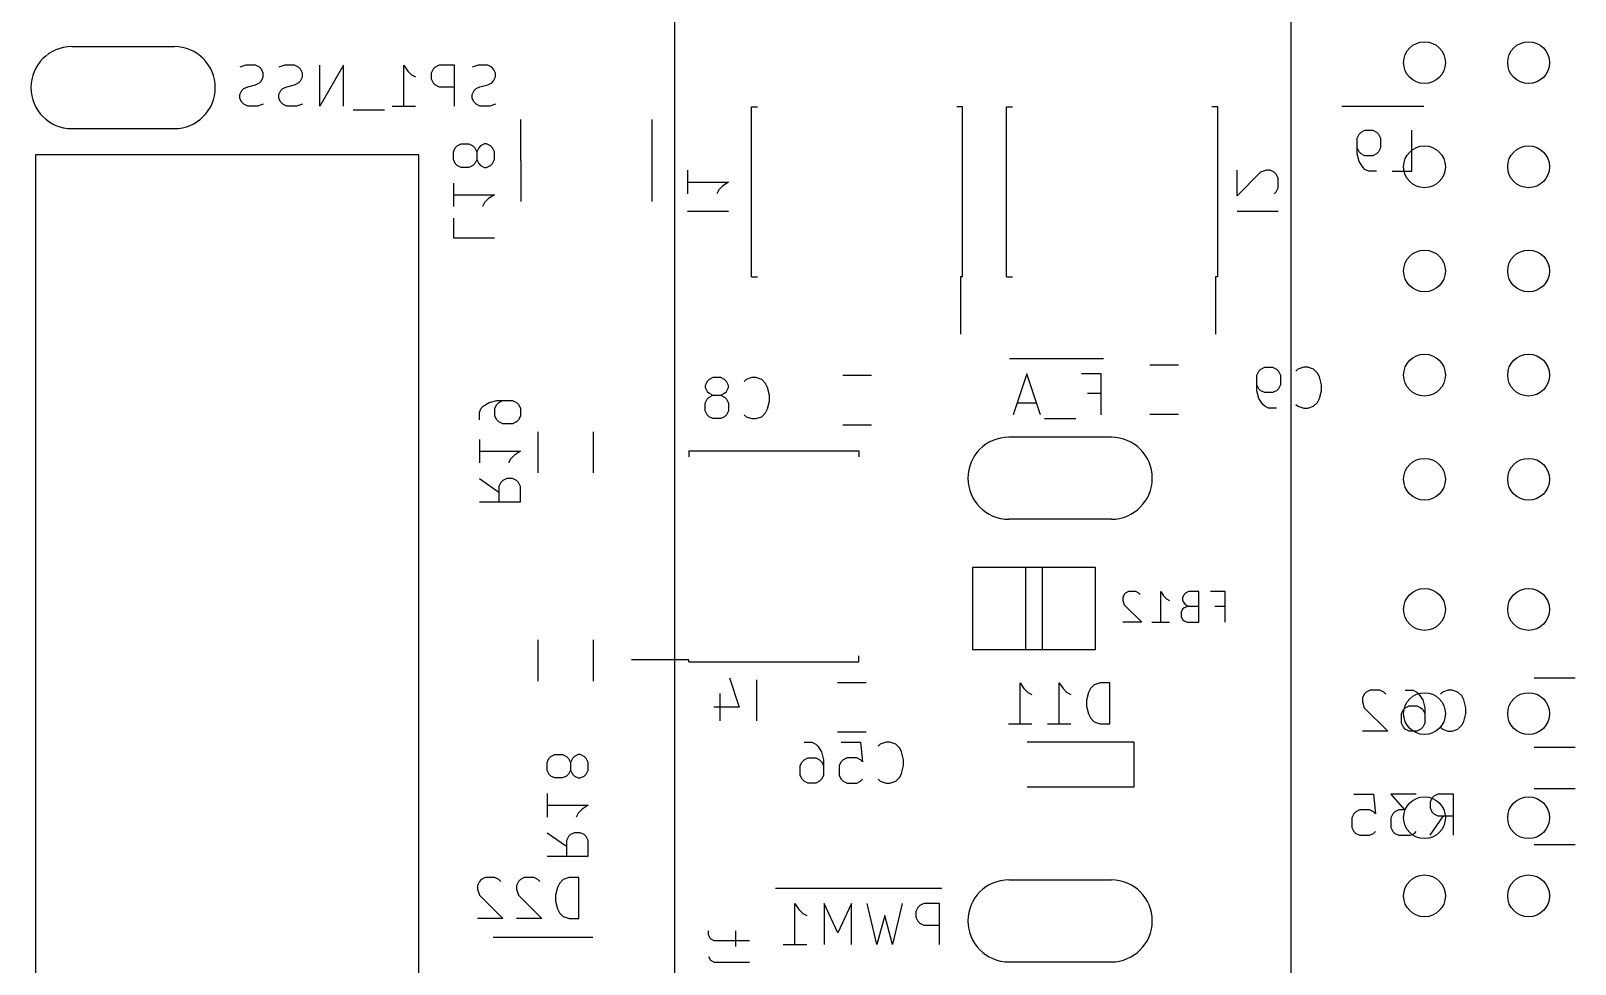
# Model space of a CAD drawing. Extents: x -21 to 324, y -93 to 158.
# Drawn here: x 104.86 to 142.54, y 20 to 42.76 of the extents above; entities that cross this region are included whole.
import ezdxf

# ---------------------------------------------------------------- set-up
doc = ezdxf.new("R2010")
doc.units = 0
doc.header["$LTSCALE"] = 10
doc.layers.add('BLACK', color=7, linetype='CONTINUOUS')

msp = doc.modelspace()

# ---------------------------------------------------------------- linework, layer by layer
at = {"layer": 'BLACK', "color": 7, "linetype": 'CONTINUOUS'}
for p, q in [((120.577, -54.511), (120.577, 53.33)), ((135.615, -52.51), (135.615, 53.33)), ((105.865, 42.375), (108.365, 42.375)), ((110.108, 41.923), (109.965, 41.875)), ((110.346, 41.923), (110.108, 41.923)), ((110.441, 41.875), (110.346, 41.923)), ((110.489, 41.827), (110.441, 41.875)), ((110.536, 41.732), (110.489, 41.827)), ((111.06, 41.923), (110.917, 41.875)), ((111.298, 41.923), (111.06, 41.923)), ((111.393, 41.875), (111.298, 41.923)), ((111.441, 41.827), (111.393, 41.875)), ((111.489, 41.732), (111.441, 41.827)), ((112.489, 41.923), (111.917, 40.923)), ((111.917, 40.923), (111.917, 41.923)), ((112.489, 40.923), (112.489, 41.923)), ((113.965, 40.923), (113.965, 41.923)), ((113.965, 41.923), (114.06, 41.78)), ((114.679, 41.827), (114.632, 41.732)), ((114.727, 41.875), (114.679, 41.827)), ((114.822, 41.923), (114.727, 41.875)), ((115.203, 41.923), (114.822, 41.923)), ((115.203, 40.923), (115.203, 41.923)), ((115.774, 41.923), (115.632, 41.875)), ((116.013, 41.923), (115.774, 41.923)), ((116.108, 41.875), (116.013, 41.923)), ((116.155, 41.827), (116.108, 41.875)), ((116.203, 41.732), (116.155, 41.827)), ((110.155, 41.399), (110.346, 41.446)), ((110.346, 41.446), (110.441, 41.494)), ((110.441, 41.494), (110.489, 41.542)), ((110.489, 41.542), (110.536, 41.637)), ((110.536, 41.637), (110.536, 41.732)), ((111.108, 41.399), (111.298, 41.446)), ((111.298, 41.446), (111.393, 41.494)), ((111.393, 41.494), (111.441, 41.542)), ((111.441, 41.542), (111.489, 41.637)), ((111.489, 41.637), (111.489, 41.732)), ((114.06, 41.78), (114.155, 41.685)), ((114.155, 41.685), (114.251, 41.637)), ((114.632, 41.732), (114.632, 41.589)), ((114.632, 41.589), (114.679, 41.494)), ((114.679, 41.494), (114.727, 41.446)), ((114.727, 41.446), (114.822, 41.399)), ((115.822, 41.399), (116.013, 41.446)), ((116.013, 41.446), (116.108, 41.494)), ((116.108, 41.494), (116.155, 41.542)), ((116.155, 41.542), (116.203, 41.637)), ((116.203, 41.637), (116.203, 41.732)), ((109.965, 41.208), (110.013, 41.304)), ((109.965, 41.113), (109.965, 41.208)), ((110.013, 41.018), (109.965, 41.113)), ((110.013, 41.304), (110.06, 41.351)), ((110.06, 41.351), (110.155, 41.399)), ((110.917, 41.208), (110.965, 41.304)), ((110.917, 41.113), (110.917, 41.208)), ((110.965, 41.018), (110.917, 41.113)), ((110.965, 41.304), (111.013, 41.351)), ((111.013, 41.351), (111.108, 41.399)), ((114.822, 41.399), (115.203, 41.399)), ((115.632, 41.208), (115.679, 41.304)), ((115.632, 41.113), (115.632, 41.208)), ((115.679, 41.018), (115.632, 41.113)), ((115.679, 41.304), (115.727, 41.351)), ((115.727, 41.351), (115.822, 41.399)), ((110.06, 40.97), (110.013, 41.018)), ((110.155, 40.923), (110.06, 40.97)), ((110.393, 40.923), (110.155, 40.923)), ((110.536, 40.97), (110.393, 40.923)), ((111.013, 40.97), (110.965, 41.018)), ((111.108, 40.923), (111.013, 40.97)), ((111.346, 40.923), (111.108, 40.923)), ((111.489, 40.97), (111.346, 40.923)), ((113.489, 40.827), (112.727, 40.827)), ((113.679, 40.923), (114.251, 40.923)), ((115.727, 40.97), (115.679, 41.018)), ((115.822, 40.923), (115.727, 40.97)), ((116.06, 40.923), (115.822, 40.923)), ((116.203, 40.97), (116.06, 40.923)), ((122.447, 36.76), (122.447, 40.91)), ((122.447, 40.91), (122.592, 40.91)), ((127.597, 40.91), (127.452, 40.91)), ((127.597, 36.76), (127.597, 40.91)), ((128.67, 40.91), (128.815, 40.91)), ((128.67, 36.76), (128.67, 40.91)), ((133.82, 40.91), (133.675, 40.91)), ((133.82, 36.76), (133.82, 40.91)), ((138.85, 40.918), (136.848, 40.918)), ((105.865, 40.375), (108.365, 40.375)), ((116.818, 39.597), (116.818, 40.598)), ((120.018, 40.598), (120.018, 38.596)), ((137.317, 40.288), (137.412, 40.335)), ((137.412, 40.335), (137.603, 40.335)), ((137.603, 40.335), (137.698, 40.288)), ((138.555, 39.335), (138.555, 40.335)), ((115.219, 39.906), (115.267, 39.954)), ((115.267, 39.954), (115.362, 40.002)), ((115.362, 40.002), (115.553, 40.002)), ((115.553, 40.002), (115.648, 39.954)), ((115.648, 39.954), (115.695, 39.906)), ((115.838, 39.954), (115.791, 39.906)), ((115.933, 40.002), (115.838, 39.954)), ((115.981, 40.002), (115.933, 40.002)), ((116.076, 39.954), (115.981, 40.002)), ((116.124, 39.906), (116.076, 39.954)), ((137.222, 40.145), (137.27, 40.24)), ((137.222, 39.764), (137.222, 40.145)), ((137.27, 40.24), (137.317, 40.288)), ((137.698, 40.288), (137.746, 40.24)), ((137.746, 40.24), (137.793, 40.145)), ((137.793, 40.145), (137.793, 39.907)), ((114.33, 39.74), (104.98, 39.74)), ((104.98, 39.74), (104.98, 11.26)), ((114.33, 11.26), (114.33, 39.74)), ((115.172, 39.811), (115.219, 39.906)), ((115.172, 39.621), (115.172, 39.811)), ((115.219, 39.526), (115.172, 39.621)), ((115.695, 39.906), (115.743, 39.811)), ((115.743, 39.621), (115.695, 39.526)), ((115.791, 39.906), (115.743, 39.811)), ((115.743, 39.811), (115.743, 39.621)), ((115.743, 39.621), (115.791, 39.526)), ((116.172, 39.811), (116.124, 39.906)), ((116.124, 39.526), (116.172, 39.621)), ((116.172, 39.621), (116.172, 39.811)), ((116.818, 39.597), (116.818, 38.596)), ((137.27, 39.811), (137.222, 39.907)), ((137.27, 39.573), (137.222, 39.764)), ((137.317, 39.764), (137.27, 39.811)), ((137.365, 39.43), (137.27, 39.573)), ((137.412, 39.716), (137.317, 39.764)), ((137.603, 39.716), (137.412, 39.716)), ((137.698, 39.764), (137.603, 39.716)), ((137.746, 39.811), (137.698, 39.764)), ((137.793, 39.907), (137.746, 39.811)), ((115.267, 39.478), (115.219, 39.526)), ((115.362, 39.43), (115.267, 39.478)), ((115.553, 39.43), (115.362, 39.43)), ((115.648, 39.478), (115.553, 39.43)), ((115.695, 39.526), (115.648, 39.478)), ((115.791, 39.526), (115.838, 39.478)), ((115.838, 39.478), (115.933, 39.43)), ((115.933, 39.43), (115.981, 39.43)), ((115.981, 39.43), (116.076, 39.478)), ((116.076, 39.478), (116.124, 39.526)), ((120.887, 39.359), (120.887, 38.787)), ((134.293, 38.74), (134.293, 39.359)), ((134.864, 39.311), (134.293, 38.74)), ((135.007, 39.359), (134.864, 39.311)), ((135.102, 39.359), (135.007, 39.359)), ((135.197, 39.311), (135.102, 39.359)), ((135.245, 39.264), (135.197, 39.311)), ((135.293, 39.168), (135.245, 39.264)), ((137.412, 39.383), (137.365, 39.43)), ((137.508, 39.335), (137.412, 39.383)), ((137.698, 39.335), (137.508, 39.335)), ((138.079, 39.335), (138.555, 39.335)), ((115.172, 39.049), (115.172, 38.478)), ((120.887, 39.073), (121.887, 39.073)), ((121.648, 38.883), (121.601, 38.787)), ((121.744, 38.978), (121.648, 38.883)), ((121.887, 39.073), (121.744, 38.978)), ((135.197, 38.787), (135.245, 38.835)), ((135.245, 38.835), (135.293, 38.93)), ((135.293, 38.93), (135.293, 39.168)), ((115.172, 38.764), (116.172, 38.764)), ((115.933, 38.573), (115.886, 38.478)), ((116.029, 38.668), (115.933, 38.573)), ((116.172, 38.764), (116.029, 38.668)), ((115.172, 38.192), (115.172, 37.716)), ((120.887, 38.359), (121.887, 38.359)), ((134.293, 38.359), (135.293, 38.359)), ((115.172, 37.716), (116.172, 37.716)), ((122.447, 36.76), (122.592, 36.76)), ((127.547, 36.76), (127.547, 35.36)), ((127.597, 36.76), (127.547, 36.76)), ((128.67, 36.76), (128.815, 36.76)), ((133.82, 36.76), (133.77, 36.76)), ((133.77, 36.76), (133.77, 35.36)), ((129.594, 34.765), (128.737, 34.765)), ((130.356, 34.765), (129.594, 34.765)), ((131.036, 34.765), (130.356, 34.765)), ((121.506, 34.303), (121.41, 34.255)), ((121.696, 34.303), (121.506, 34.303)), ((121.791, 34.255), (121.696, 34.303)), ((122.458, 34.303), (122.315, 34.255)), ((122.553, 34.303), (122.458, 34.303)), ((122.696, 34.255), (122.553, 34.303)), ((125.372, 34.355), (124.672, 34.355)), ((129.165, 34.398), (128.832, 33.398)), ((129.499, 33.398), (129.165, 34.398)), ((130.975, 34.398), (130.499, 34.398)), ((130.975, 33.398), (130.975, 34.398)), ((132.865, 34.609), (132.165, 34.609)), ((134.777, 34.366), (134.825, 34.461)), ((134.777, 33.985), (134.777, 34.366)), ((134.825, 34.461), (134.872, 34.509)), ((134.872, 34.509), (134.968, 34.557)), ((134.968, 34.557), (135.158, 34.557)), ((135.158, 34.557), (135.253, 34.509)), ((135.253, 34.509), (135.301, 34.461)), ((135.301, 34.461), (135.349, 34.366)), ((135.349, 34.366), (135.349, 34.128)), ((135.777, 34.509), (135.73, 34.461)), ((135.92, 34.557), (135.777, 34.509)), ((136.015, 34.557), (135.92, 34.557)), ((136.158, 34.509), (136.015, 34.557)), ((136.253, 34.414), (136.158, 34.509)), ((136.301, 34.319), (136.253, 34.414)), ((136.349, 34.128), (136.301, 34.319)), ((121.363, 34.207), (121.315, 34.112)), ((121.315, 34.112), (121.315, 34.065)), ((121.315, 34.065), (121.363, 33.969)), ((121.41, 34.255), (121.363, 34.207)), ((121.363, 33.969), (121.41, 33.922)), ((121.41, 33.922), (121.506, 33.874)), ((121.696, 33.874), (121.791, 33.922)), ((121.839, 34.207), (121.791, 34.255)), ((121.791, 33.922), (121.839, 33.969)), ((121.887, 34.112), (121.839, 34.207)), ((121.839, 33.969), (121.887, 34.065)), ((121.887, 34.065), (121.887, 34.112)), ((122.315, 34.255), (122.268, 34.207)), ((122.791, 34.16), (122.696, 34.255)), ((122.839, 34.065), (122.791, 34.16)), ((122.887, 33.874), (122.839, 34.065)), ((130.642, 33.921), (130.975, 33.921)), ((134.825, 34.033), (134.777, 34.128)), ((134.825, 33.795), (134.777, 33.985)), ((134.872, 33.985), (134.825, 34.033)), ((134.968, 33.938), (134.872, 33.985)), ((135.158, 33.938), (134.968, 33.938)), ((135.253, 33.985), (135.158, 33.938)), ((135.301, 34.033), (135.253, 33.985)), ((135.349, 34.128), (135.301, 34.033)), ((136.301, 33.795), (136.349, 33.985)), ((136.349, 33.985), (136.349, 34.128)), ((115.807, 33.461), (115.854, 33.556)), ((115.854, 33.556), (115.902, 33.604)), ((115.902, 33.604), (116.045, 33.699)), ((116.045, 33.699), (116.235, 33.747)), ((116.188, 33.556), (116.235, 33.652)), ((116.188, 33.366), (116.188, 33.556)), ((116.235, 33.747), (116.616, 33.747)), ((116.235, 33.652), (116.283, 33.699)), ((116.283, 33.699), (116.378, 33.747)), ((116.616, 33.747), (116.711, 33.699)), ((116.711, 33.699), (116.759, 33.652)), ((116.759, 33.652), (116.807, 33.556)), ((116.807, 33.556), (116.807, 33.366)), ((121.315, 33.684), (121.363, 33.779)), ((121.315, 33.493), (121.315, 33.684)), ((121.363, 33.779), (121.41, 33.826)), ((121.41, 33.826), (121.506, 33.874)), ((121.506, 33.874), (121.696, 33.874)), ((121.696, 33.874), (121.791, 33.826)), ((121.791, 33.826), (121.839, 33.779)), ((121.839, 33.779), (121.887, 33.684)), ((121.887, 33.684), (121.887, 33.493)), ((122.791, 33.446), (122.839, 33.541)), ((122.839, 33.541), (122.887, 33.731)), ((122.887, 33.731), (122.887, 33.874)), ((129.404, 33.683), (128.927, 33.683)), ((134.92, 33.652), (134.825, 33.795)), ((134.968, 33.604), (134.92, 33.652)), ((135.063, 33.557), (134.968, 33.604)), ((135.253, 33.557), (135.063, 33.557)), ((135.73, 33.652), (135.777, 33.604)), ((135.777, 33.604), (135.92, 33.557)), ((135.92, 33.557), (136.015, 33.557)), ((136.015, 33.557), (136.158, 33.604)), ((136.158, 33.604), (136.253, 33.7)), ((136.253, 33.7), (136.301, 33.795)), ((115.807, 33.271), (115.807, 33.461)), ((116.235, 33.271), (116.188, 33.366)), ((116.283, 33.223), (116.235, 33.271)), ((116.378, 33.176), (116.283, 33.223)), ((116.616, 33.176), (116.378, 33.176)), ((116.711, 33.223), (116.616, 33.176)), ((116.759, 33.271), (116.711, 33.223)), ((116.807, 33.366), (116.759, 33.271)), ((121.363, 33.398), (121.315, 33.493)), ((121.41, 33.35), (121.363, 33.398)), ((121.506, 33.303), (121.41, 33.35)), ((121.696, 33.303), (121.506, 33.303)), ((121.791, 33.35), (121.696, 33.303)), ((121.839, 33.398), (121.791, 33.35)), ((121.887, 33.493), (121.839, 33.398)), ((122.268, 33.398), (122.315, 33.35)), ((122.315, 33.35), (122.458, 33.303)), ((122.458, 33.303), (122.553, 33.303)), ((122.553, 33.303), (122.696, 33.35)), ((122.696, 33.35), (122.791, 33.446)), ((124.672, 33.155), (125.372, 33.155)), ((130.356, 33.302), (129.594, 33.302)), ((132.165, 33.409), (132.865, 33.409)), ((115.807, 32.795), (115.807, 32.223)), ((117.23, 32.985), (117.23, 31.985)), ((118.59, 31.985), (118.59, 32.985)), ((131.225, 32.85), (128.725, 32.85)), ((115.807, 32.509), (116.807, 32.509)), ((116.664, 32.414), (116.568, 32.318)), ((116.807, 32.509), (116.664, 32.414)), ((120.915, 32.52), (120.915, 32.375)), ((120.915, 32.52), (125.065, 32.52)), ((125.065, 32.52), (125.065, 32.375)), ((116.568, 32.318), (116.521, 32.223)), ((115.807, 31.842), (116.283, 31.509)), ((116.33, 31.747), (116.283, 31.652)), ((116.283, 31.652), (116.283, 31.271)), ((116.378, 31.795), (116.33, 31.747)), ((116.473, 31.842), (116.378, 31.795)), ((116.616, 31.842), (116.473, 31.842)), ((116.711, 31.795), (116.616, 31.842)), ((116.759, 31.747), (116.711, 31.795)), ((116.807, 31.652), (116.759, 31.747)), ((116.807, 31.271), (116.807, 31.652)), ((115.807, 31.271), (116.807, 31.271)), ((131.225, 30.85), (128.725, 30.85)), ((127.839, 29.676), (127.839, 27.674)), ((130.841, 29.676), (127.839, 29.676)), ((129.139, 27.674), (129.139, 29.676)), ((129.541, 29.676), (129.541, 27.674)), ((130.841, 27.674), (130.841, 29.676)), ((131.538, 29.014), (131.502, 28.943)), ((131.574, 29.05), (131.538, 29.014)), ((131.645, 29.085), (131.574, 29.05)), ((131.823, 29.085), (131.645, 29.085)), ((131.895, 29.05), (131.823, 29.085)), ((131.93, 29.014), (131.895, 29.05)), ((132.43, 28.336), (132.43, 29.085)), ((132.43, 29.085), (132.501, 28.978)), ((133.001, 29.014), (132.965, 28.943)), ((133.037, 29.05), (133.001, 29.014)), ((133.108, 29.085), (133.037, 29.05)), ((133.358, 29.085), (133.108, 29.085)), ((133.358, 28.336), (133.358, 29.085)), ((134, 29.085), (133.643, 29.085)), ((134, 28.336), (134, 29.085)), ((131.502, 28.943), (131.502, 28.871)), ((131.502, 28.871), (131.538, 28.764)), ((131.538, 28.764), (131.966, 28.336)), ((132.501, 28.978), (132.573, 28.907)), ((132.573, 28.907), (132.644, 28.871)), ((132.965, 28.657), (132.93, 28.586)), ((132.965, 28.943), (132.965, 28.871)), ((132.965, 28.871), (133.001, 28.8)), ((133.001, 28.693), (132.965, 28.657)), ((133.001, 28.8), (133.037, 28.764)), ((133.108, 28.729), (133.001, 28.693)), ((133.037, 28.764), (133.108, 28.729)), ((133.108, 28.729), (133.358, 28.729)), ((133.75, 28.729), (134, 28.729)), ((131.966, 28.336), (131.502, 28.336)), ((132.216, 28.336), (132.644, 28.336)), ((132.93, 28.586), (132.93, 28.479)), ((132.93, 28.479), (132.965, 28.407)), ((132.965, 28.407), (133.001, 28.372)), ((133.001, 28.372), (133.072, 28.336)), ((133.072, 28.336), (133.358, 28.336)), ((117.23, 27.905), (117.23, 26.905)), ((118.59, 26.905), (118.59, 27.905)), ((125.065, 27.37), (125.065, 27.515)), ((127.839, 27.674), (130.841, 27.674)), ((120.915, 27.42), (119.515, 27.42)), ((120.915, 27.37), (120.915, 27.42)), ((120.915, 27.37), (125.065, 27.37)), ((121.91, 26.984), (122.149, 26.27)), ((122.577, 25.937), (122.577, 26.937)), ((125.245, 26.862), (124.545, 26.862)), ((128.999, 25.863), (128.999, 26.863)), ((128.999, 26.863), (129.094, 26.72)), ((129.951, 25.863), (129.951, 26.863)), ((129.951, 26.863), (130.046, 26.72)), ((130.808, 26.815), (130.713, 26.72)), ((130.951, 26.863), (130.808, 26.815)), ((131.189, 26.863), (130.951, 26.863)), ((131.189, 25.863), (131.189, 26.863)), ((141.54, 26.985), (142.54, 26.985)), ((121.672, 26.603), (121.672, 25.937)), ((129.094, 26.72), (129.189, 26.625)), ((129.189, 26.625), (129.284, 26.577)), ((130.046, 26.72), (130.142, 26.625)), ((130.142, 26.625), (130.237, 26.577)), ((130.665, 26.625), (130.618, 26.434)), ((130.618, 26.434), (130.618, 26.291)), ((130.713, 26.72), (130.665, 26.625)), ((137.397, 26.587), (137.349, 26.492)), ((137.349, 26.492), (137.349, 26.397)), ((137.349, 26.397), (137.397, 26.254)), ((137.444, 26.635), (137.397, 26.587)), ((137.54, 26.683), (137.444, 26.635)), ((137.778, 26.683), (137.54, 26.683)), ((137.873, 26.635), (137.778, 26.683)), ((137.92, 26.587), (137.873, 26.635)), ((138.397, 26.683), (138.587, 26.683)), ((138.587, 26.683), (138.682, 26.635)), ((138.682, 26.635), (138.73, 26.587)), ((138.73, 26.587), (138.825, 26.445)), ((138.825, 26.445), (138.873, 26.254)), ((139.301, 26.635), (139.254, 26.587)), ((139.444, 26.683), (139.301, 26.635)), ((139.54, 26.683), (139.444, 26.683)), ((139.682, 26.635), (139.54, 26.683)), ((139.778, 26.54), (139.682, 26.635)), ((139.825, 26.445), (139.778, 26.54)), ((139.873, 26.254), (139.825, 26.445)), ((122.149, 26.27), (121.53, 26.27)), ((130.618, 26.291), (130.665, 26.101)), ((130.665, 26.101), (130.713, 26.006)), ((130.713, 26.006), (130.808, 25.91)), ((137.397, 26.254), (137.968, 25.683)), ((138.301, 26.111), (138.349, 26.206)), ((138.301, 25.873), (138.301, 26.111)), ((138.349, 26.206), (138.397, 26.254)), ((138.397, 26.254), (138.492, 26.302)), ((138.492, 26.302), (138.682, 26.302)), ((138.682, 26.302), (138.778, 26.254)), ((138.778, 26.254), (138.825, 26.206)), ((138.825, 26.206), (138.873, 26.111)), ((138.873, 26.254), (138.873, 25.873)), ((139.825, 25.921), (139.873, 26.111)), ((139.873, 26.111), (139.873, 26.254)), ((124.545, 25.662), (125.245, 25.662)), ((128.713, 25.863), (129.284, 25.863)), ((129.665, 25.863), (130.237, 25.863)), ((130.808, 25.91), (130.951, 25.863)), ((130.951, 25.863), (131.189, 25.863)), ((137.968, 25.683), (137.349, 25.683)), ((138.349, 25.778), (138.301, 25.873)), ((138.397, 25.73), (138.349, 25.778)), ((138.492, 25.683), (138.397, 25.73)), ((138.682, 25.683), (138.492, 25.683)), ((138.778, 25.73), (138.682, 25.683)), ((138.825, 25.778), (138.778, 25.73)), ((138.873, 25.873), (138.825, 25.778)), ((139.254, 25.778), (139.301, 25.73)), ((139.301, 25.73), (139.444, 25.683)), ((139.444, 25.683), (139.54, 25.683)), ((139.54, 25.683), (139.682, 25.73)), ((139.682, 25.73), (139.778, 25.826)), ((139.778, 25.826), (139.825, 25.921)), ((123.728, 25.413), (123.919, 25.413)), ((123.919, 25.413), (124.014, 25.365)), ((124.014, 25.365), (124.062, 25.317)), ((124.062, 25.317), (124.157, 25.175)), ((124.633, 25.413), (125.109, 25.413)), ((125.109, 25.413), (125.157, 24.936)), ((125.585, 25.365), (125.538, 25.317)), ((125.728, 25.413), (125.585, 25.365)), ((125.824, 25.413), (125.728, 25.413)), ((125.966, 25.365), (125.824, 25.413)), ((126.062, 25.27), (125.966, 25.365)), ((126.109, 25.175), (126.062, 25.27)), ((131.775, 25.415), (129.175, 25.415)), ((131.775, 25.415), (131.775, 24.315)), ((142.54, 25.285), (141.54, 25.285)), ((117.458, 24.92), (117.505, 25.016)), ((117.458, 24.73), (117.458, 24.92)), ((117.505, 25.016), (117.553, 25.063)), ((117.553, 25.063), (117.648, 25.111)), ((117.648, 25.111), (117.839, 25.111)), ((117.839, 25.111), (117.934, 25.063)), ((117.934, 25.063), (117.981, 25.016)), ((117.981, 25.016), (118.029, 24.92)), ((118.077, 25.016), (118.029, 24.92)), ((118.029, 24.92), (118.029, 24.73)), ((118.124, 25.063), (118.077, 25.016)), ((118.219, 25.111), (118.124, 25.063)), ((118.267, 25.111), (118.219, 25.111)), ((118.362, 25.063), (118.267, 25.111)), ((118.41, 25.016), (118.362, 25.063)), ((118.458, 24.92), (118.41, 25.016)), ((118.458, 24.73), (118.458, 24.92)), ((123.633, 24.841), (123.681, 24.936)), ((123.681, 24.936), (123.728, 24.984)), ((123.728, 24.984), (123.824, 25.032)), ((123.824, 25.032), (124.014, 25.032)), ((124.014, 25.032), (124.109, 24.984)), ((124.109, 24.984), (124.157, 24.936)), ((124.157, 25.175), (124.204, 24.984)), ((124.157, 24.936), (124.204, 24.841)), ((124.204, 24.984), (124.204, 24.603)), ((124.633, 24.936), (124.585, 24.841)), ((124.681, 24.984), (124.633, 24.936)), ((124.776, 25.032), (124.681, 24.984)), ((125.014, 25.032), (124.776, 25.032)), ((125.109, 24.984), (125.014, 25.032)), ((125.157, 24.936), (125.109, 24.984)), ((126.157, 24.984), (126.109, 25.175)), ((126.157, 24.841), (126.157, 24.984)), ((117.505, 24.635), (117.458, 24.73)), ((117.553, 24.587), (117.505, 24.635)), ((117.648, 24.54), (117.553, 24.587)), ((117.839, 24.54), (117.648, 24.54)), ((117.934, 24.587), (117.839, 24.54)), ((117.981, 24.635), (117.934, 24.587)), ((118.029, 24.73), (117.981, 24.635)), ((118.029, 24.73), (118.077, 24.635)), ((118.077, 24.635), (118.124, 24.587)), ((118.124, 24.587), (118.219, 24.54)), ((118.219, 24.54), (118.267, 24.54)), ((118.267, 24.54), (118.362, 24.587)), ((118.362, 24.587), (118.41, 24.635)), ((118.41, 24.635), (118.458, 24.73)), ((123.633, 24.603), (123.633, 24.841)), ((123.681, 24.508), (123.633, 24.603)), ((123.728, 24.46), (123.681, 24.508)), ((124.157, 24.508), (124.109, 24.46)), ((124.204, 24.603), (124.157, 24.508)), ((124.585, 24.841), (124.585, 24.603)), ((124.585, 24.603), (124.633, 24.508)), ((124.633, 24.508), (124.681, 24.46)), ((125.109, 24.46), (125.157, 24.508)), ((125.538, 24.508), (125.585, 24.46)), ((125.966, 24.46), (126.062, 24.556)), ((126.062, 24.556), (126.109, 24.651)), ((126.109, 24.651), (126.157, 24.841)), ((117.458, 24.159), (117.458, 23.587)), ((123.824, 24.413), (123.728, 24.46)), ((124.014, 24.413), (123.824, 24.413)), ((124.109, 24.46), (124.014, 24.413)), ((124.681, 24.46), (124.776, 24.413)), ((124.776, 24.413), (125.014, 24.413)), ((125.014, 24.413), (125.109, 24.46)), ((125.585, 24.46), (125.728, 24.413)), ((125.728, 24.413), (125.824, 24.413)), ((125.824, 24.413), (125.966, 24.46)), ((131.775, 24.315), (129.175, 24.315)), ((137.143, 24.143), (137.619, 24.143)), ((137.619, 24.143), (137.666, 23.666)), ((138.666, 24.143), (138.047, 24.143)), ((138.047, 24.143), (138.381, 23.762)), ((139.19, 24.143), (139.095, 24.095)), ((139.571, 24.143), (139.19, 24.143)), ((139.571, 23.143), (139.571, 24.143)), ((142.54, 24.275), (141.54, 24.275)), ((117.458, 23.873), (118.458, 23.873)), ((118.315, 23.778), (118.219, 23.682)), ((118.458, 23.873), (118.315, 23.778)), ((137.286, 23.762), (137.19, 23.714)), ((137.524, 23.762), (137.286, 23.762)), ((137.619, 23.714), (137.524, 23.762)), ((138.238, 23.762), (138.143, 23.714)), ((138.381, 23.762), (138.238, 23.762)), ((139.047, 24.047), (139, 23.952)), ((139, 23.952), (139, 23.809)), ((139, 23.809), (139.047, 23.714)), ((139.095, 24.095), (139.047, 24.047)), ((118.219, 23.682), (118.172, 23.587)), ((137.143, 23.666), (137.095, 23.571)), ((137.095, 23.571), (137.095, 23.333)), ((137.19, 23.714), (137.143, 23.666)), ((137.666, 23.666), (137.619, 23.714)), ((138.095, 23.666), (138.047, 23.571)), ((138.047, 23.571), (138.047, 23.333)), ((138.143, 23.714), (138.095, 23.666)), ((139, 23.143), (139.333, 23.619)), ((139.047, 23.714), (139.095, 23.666)), ((139.095, 23.666), (139.19, 23.619)), ((139.19, 23.619), (139.571, 23.619)), ((117.458, 23.206), (117.934, 22.873)), ((117.981, 23.111), (117.934, 23.016)), ((117.934, 23.016), (117.934, 22.635)), ((118.029, 23.159), (117.981, 23.111)), ((118.124, 23.206), (118.029, 23.159)), ((118.267, 23.206), (118.124, 23.206)), ((118.362, 23.159), (118.267, 23.206)), ((118.41, 23.111), (118.362, 23.159)), ((118.458, 23.016), (118.41, 23.111)), ((118.458, 22.635), (118.458, 23.016)), ((137.095, 23.333), (137.143, 23.238)), ((137.143, 23.238), (137.19, 23.19)), ((137.19, 23.19), (137.286, 23.143)), ((137.286, 23.143), (137.524, 23.143)), ((137.524, 23.143), (137.619, 23.19)), ((137.619, 23.19), (137.666, 23.238)), ((138.047, 23.333), (138.095, 23.238)), ((138.095, 23.238), (138.143, 23.19)), ((138.143, 23.19), (138.238, 23.143)), ((138.238, 23.143), (138.524, 23.143)), ((138.524, 23.143), (138.619, 23.19)), ((138.619, 23.19), (138.666, 23.238)), ((117.458, 22.635), (118.458, 22.635)), ((141.54, 22.915), (142.54, 22.915)), ((115.807, 22.015), (115.759, 21.92)), ((115.759, 21.92), (115.759, 21.825)), ((115.854, 22.063), (115.807, 22.015)), ((115.95, 22.111), (115.854, 22.063)), ((116.188, 22.111), (115.95, 22.111)), ((116.283, 22.063), (116.188, 22.111)), ((116.33, 22.015), (116.283, 22.063)), ((116.759, 22.015), (116.711, 21.92)), ((116.711, 21.92), (116.711, 21.825)), ((116.807, 22.063), (116.759, 22.015)), ((116.902, 22.111), (116.807, 22.063)), ((117.14, 22.111), (116.902, 22.111)), ((117.235, 22.063), (117.14, 22.111)), ((117.283, 22.015), (117.235, 22.063)), ((117.711, 21.873), (117.664, 21.682)), ((117.759, 21.968), (117.711, 21.873)), ((117.854, 22.063), (117.759, 21.968)), ((117.997, 22.111), (117.854, 22.063)), ((118.235, 22.111), (117.997, 22.111)), ((118.235, 21.111), (118.235, 22.111)), ((128.725, 22.055), (131.225, 22.055)), ((115.759, 21.825), (115.807, 21.682)), ((115.807, 21.682), (116.378, 21.111)), ((116.711, 21.825), (116.759, 21.682)), ((116.759, 21.682), (117.33, 21.111)), ((117.664, 21.682), (117.664, 21.539)), ((117.664, 21.539), (117.711, 21.349)), ((123.982, 21.843), (123.03, 21.843)), ((123.506, 20.476), (123.506, 21.476)), ((123.506, 21.476), (123.601, 21.333)), ((125.125, 21.843), (123.982, 21.843)), ((124.554, 20.761), (124.22, 21.476)), ((124.22, 21.476), (124.22, 20.476)), ((124.887, 21.476), (124.554, 20.761)), ((124.887, 20.476), (124.887, 21.476)), ((126.268, 21.843), (125.125, 21.843)), ((125.506, 20.476), (125.268, 21.476)), ((126.125, 21.476), (125.887, 20.476)), ((127.091, 21.843), (126.268, 21.843)), ((126.649, 21.476), (126.554, 21.428)), ((127.03, 21.476), (126.649, 21.476)), ((127.03, 20.476), (127.03, 21.476)), ((116.378, 21.111), (115.759, 21.111)), ((117.33, 21.111), (116.711, 21.111)), ((117.711, 21.349), (117.759, 21.254)), ((117.759, 21.254), (117.854, 21.158)), ((117.854, 21.158), (117.997, 21.111)), ((117.997, 21.111), (118.235, 21.111)), ((123.601, 21.333), (123.697, 21.238)), ((123.697, 21.238), (123.792, 21.19)), ((125.697, 21.19), (125.506, 20.476)), ((125.887, 20.476), (125.697, 21.19)), ((126.506, 21.38), (126.458, 21.285)), ((126.458, 21.285), (126.458, 21.142)), ((126.458, 21.142), (126.506, 21.047)), ((126.554, 21.428), (126.506, 21.38)), ((121.395, 20.714), (121.395, 20.809)), ((122.061, 20.428), (122.061, 20.809)), ((126.506, 21.047), (126.554, 20.999)), ((126.554, 20.999), (126.649, 20.952)), ((126.649, 20.952), (127.03, 20.952)), ((116.141, 20.66), (118.571, 20.66)), ((121.442, 20.618), (121.395, 20.714)), ((121.537, 20.571), (121.442, 20.618)), ((122.395, 20.571), (121.537, 20.571)), ((123.22, 20.476), (123.792, 20.476)), ((121.395, 20.19), (121.442, 20.094)), ((121.442, 20.094), (121.537, 20.047)), ((121.537, 20.047), (122.395, 20.047)), ((128.725, 20.055), (131.225, 20.055))]:
    msp.add_line(p, q, dxfattribs=at)
for centre in [(138.865, 41.985), (141.405, 41.985), (138.865, 39.445), (141.405, 39.445), (138.865, 36.905), (141.405, 36.905), (138.865, 34.365), (141.405, 34.365), (138.865, 31.825), (141.405, 31.825), (138.865, 28.65), (141.405, 28.65), (138.865, 26.11), (141.405, 26.11), (138.865, 23.57), (141.405, 23.57), (138.865, 21.665), (141.405, 21.665)]:
    msp.add_circle(centre, 0.51, dxfattribs=at)
for centre, start, end in [((105.865, 41.375), 90, 270), ((108.365, 41.375), 270, 90), ((128.725, 31.85), 90, 270), ((131.225, 31.85), 270, 90), ((128.725, 21.055), 90, 270), ((131.225, 21.055), 270, 90)]:
    msp.add_arc(centre, 1, start, end, dxfattribs=at)

doc.saveas('drawing.dxf')
